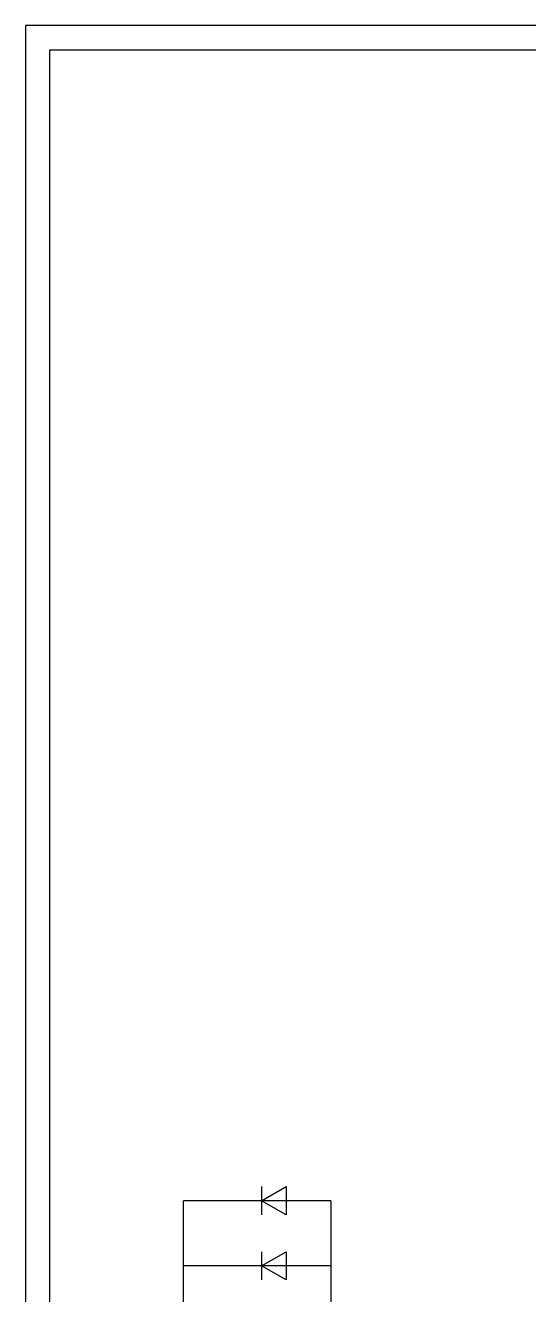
# Model space of a CAD drawing. Header units: millimetres. Extents: x 2479 to 2803, y 2230 to 2386.
# Drawn here: x 2478.9 to 2518.7, y 2285.4 to 2385.8 of the extents above; entities that cross this region are included whole.
import ezdxf

# ---------------------------------------------------------------- set-up
doc = ezdxf.new("R2010")
doc.units = ezdxf.units.MM
doc.layers.add('Frame', color=7, linetype='Continuous')

msp = doc.modelspace()

# ---------------------------------------------------------------- linework, layer by layer
at = {"color": 2}
for p, q in [((2491.413, 2276.202), (2491.413, 2292.783)), ((2503.09, 2292.783), (2503.09, 2276.202))]:
    msp.add_line(p, q, dxfattribs=at)
at = {"color": 2, "ltscale": 3}
for p, q in [((2498.28, 2292.783), (2491.413, 2292.783)), ((2499.543, 2292.783), (2497.849, 2292.783)), ((2498.28, 2287.631), (2491.413, 2287.631)), ((2499.543, 2287.631), (2497.849, 2287.631))]:
    msp.add_line(p, q, dxfattribs=at)
at = {"color": 2}
for points in [[(2497.605, 2292.783), (2499.543, 2293.902), (2499.543, 2291.665), (2497.605, 2292.783)], [(2497.605, 2293.902), (2497.605, 2291.665)], [(2503.09, 2292.783), (2498.524, 2292.783)], [(2497.605, 2287.631), (2499.543, 2288.75), (2499.543, 2286.513), (2497.605, 2287.631)], [(2497.605, 2288.75), (2497.605, 2286.513)], [(2503.09, 2287.631), (2498.524, 2287.631)]]:
    msp.add_lwpolyline(points, dxfattribs=at)
at = {"layer": 'Frame', "color": 7}
for points in [[(2712.579, 2385.85), (2478.911, 2385.85), (2478.911, 2230.072), (2712.579, 2230.072)], [(2710.631, 2232.019), (2480.858, 2232.019), (2480.858, 2383.903), (2710.631, 2383.903)]]:
    msp.add_lwpolyline(points, close=True, dxfattribs=at)

doc.saveas('drawing.dxf')
